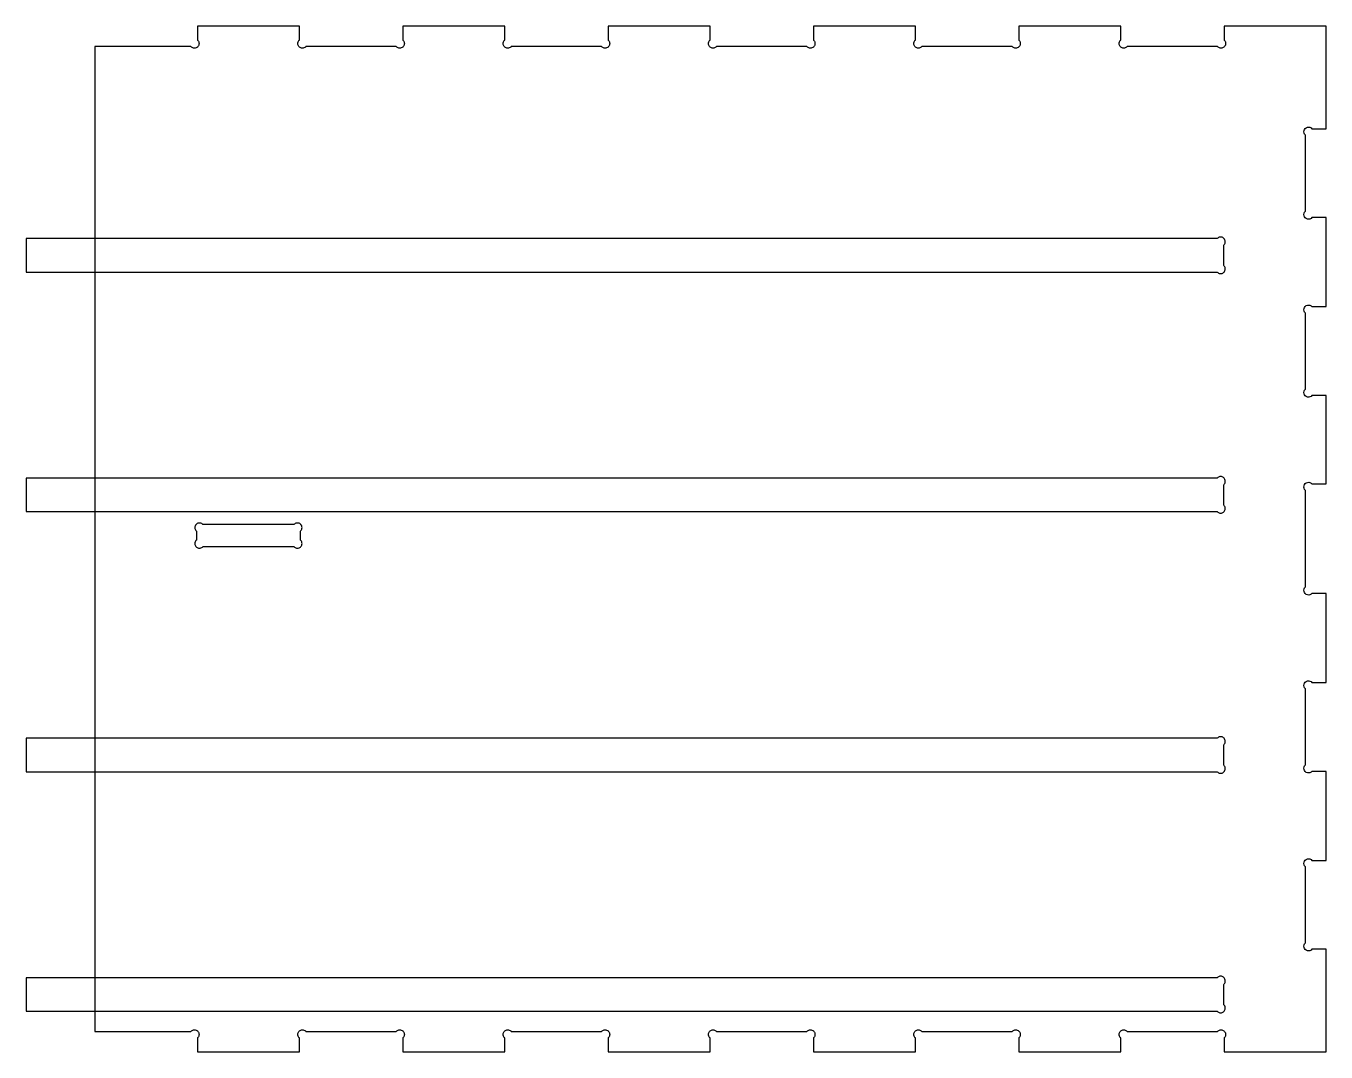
# Model space of a CAD drawing. Header units: millimetres. Extents: x 412 to 792, y 161 to 460.
import ezdxf

# ---------------------------------------------------------------- set-up
doc = ezdxf.new("R2010")
doc.units = ezdxf.units.MM

msp = doc.modelspace()

# ---------------------------------------------------------------- linework, layer by layer
at = {"layer": 'CUT', "color": 4}
msp.add_lwpolyline([(791.5188, 430.3425), (791.5188, 460.3425), (761.7188, 460.3425), (761.7188, 456.2465), (761.8808, 456.0795), (762.0128, 455.8865), (762.1088, 455.6745), (762.1668, 455.4485), (762.1848, 455.2165), (762.1628, 454.9845), (762.1018, 454.7595), (762.0028, 454.5485), (761.8688, 454.3575), (761.7038, 454.1925), (761.5128, 454.0585), (761.3018, 453.9595), (761.0768, 453.8985), (760.8448, 453.8765), (760.6128, 453.8945), (760.3868, 453.9525), (760.1748, 454.0485), (759.9818, 454.1805), (759.8148, 454.3425), (733.4228, 454.3425), (733.2558, 454.1805), (733.0628, 454.0485), (732.8508, 453.9525), (732.6248, 453.8945), (732.3928, 453.8765), (732.1608, 453.8985), (731.9358, 453.9595), (731.7248, 454.0585), (731.5338, 454.1925), (731.3688, 454.3575), (731.2348, 454.5485), (731.1358, 454.7595), (731.0748, 454.9845), (731.0528, 455.2165), (731.0708, 455.4485), (731.1288, 455.6745), (731.2248, 455.8865), (731.3568, 456.0795), (731.5188, 456.2465), (731.5188, 460.3425), (701.7188, 460.3425), (701.7188, 456.2465), (701.8808, 456.0795), (702.0128, 455.8865), (702.1088, 455.6745), (702.1668, 455.4485), (702.1848, 455.2165), (702.1628, 454.9845), (702.1018, 454.7595), (702.0028, 454.5485), (701.8688, 454.3575), (701.7038, 454.1925), (701.5128, 454.0585), (701.3018, 453.9595), (701.0768, 453.8985), (700.8448, 453.8765), (700.6128, 453.8945), (700.3868, 453.9525), (700.1748, 454.0485), (699.9818, 454.1805), (699.8148, 454.3425), (673.4228, 454.3425), (673.2558, 454.1805), (673.0628, 454.0485), (672.8508, 453.9525), (672.6248, 453.8945), (672.3928, 453.8765), (672.1608, 453.8985), (671.9358, 453.9595), (671.7248, 454.0585), (671.5338, 454.1925), (671.3688, 454.3575), (671.2348, 454.5485), (671.1358, 454.7595), (671.0748, 454.9845), (671.0528, 455.2165), (671.0708, 455.4485), (671.1288, 455.6745), (671.2248, 455.8865), (671.3568, 456.0795), (671.5188, 456.2465), (671.5188, 460.3425), (641.7188, 460.3425), (641.7188, 456.2465), (641.8808, 456.0795), (642.0128, 455.8865), (642.1088, 455.6745), (642.1668, 455.4485), (642.1848, 455.2165), (642.1628, 454.9845), (642.1018, 454.7595), (642.0028, 454.5485), (641.8688, 454.3575), (641.7038, 454.1925), (641.5128, 454.0585), (641.3018, 453.9595), (641.0768, 453.8985), (640.8448, 453.8765), (640.6128, 453.8945), (640.3868, 453.9525), (640.1748, 454.0485), (639.9818, 454.1805), (639.8148, 454.3425), (613.4228, 454.3425), (613.2558, 454.1805), (613.0628, 454.0485), (612.8508, 453.9525), (612.6248, 453.8945), (612.3928, 453.8765), (612.1608, 453.8985), (611.9358, 453.9595), (611.7248, 454.0585), (611.5338, 454.1925), (611.3688, 454.3575), (611.2348, 454.5485), (611.1358, 454.7595), (611.0748, 454.9845), (611.0528, 455.2165), (611.0708, 455.4485), (611.1288, 455.6745), (611.2248, 455.8865), (611.3568, 456.0795), (611.5188, 456.2465), (611.5188, 460.3425), (581.7188, 460.3425), (581.7188, 456.2465), (581.8808, 456.0795), (582.0128, 455.8865), (582.1088, 455.6745), (582.1668, 455.4485), (582.1848, 455.2165), (582.1628, 454.9845), (582.1018, 454.7595), (582.0028, 454.5485), (581.8688, 454.3575), (581.7038, 454.1925), (581.5128, 454.0585), (581.3018, 453.9595), (581.0768, 453.8985), (580.8448, 453.8765), (580.6128, 453.8945), (580.3868, 453.9525), (580.1748, 454.0485), (579.9818, 454.1805), (579.8148, 454.3425), (553.4228, 454.3425), (553.2558, 454.1805), (553.0628, 454.0485), (552.8508, 453.9525), (552.6248, 453.8945), (552.3928, 453.8765), (552.1608, 453.8985), (551.9358, 453.9595), (551.7248, 454.0585), (551.5338, 454.1925), (551.3688, 454.3575), (551.2348, 454.5485), (551.1358, 454.7595), (551.0748, 454.9845), (551.0528, 455.2165), (551.0708, 455.4485), (551.1288, 455.6745), (551.2248, 455.8865), (551.3568, 456.0795), (551.5188, 456.2465), (551.5188, 460.3425), (521.7188, 460.3425), (521.7188, 456.2465), (521.8808, 456.0795), (522.0128, 455.8865), (522.1088, 455.6745), (522.1668, 455.4485), (522.1848, 455.2165), (522.1628, 454.9845), (522.1018, 454.7595), (522.0028, 454.5485), (521.8688, 454.3575), (521.7038, 454.1925), (521.5128, 454.0585), (521.3018, 453.9595), (521.0768, 453.8985), (520.8448, 453.8765), (520.6128, 453.8945), (520.3868, 453.9525), (520.1748, 454.0485), (519.9818, 454.1805), (519.8148, 454.3425), (493.4228, 454.3425), (493.2558, 454.1805), (493.0628, 454.0485), (492.8508, 453.9525), (492.6248, 453.8945), (492.3928, 453.8765), (492.1608, 453.8985), (491.9358, 453.9595), (491.7248, 454.0585), (491.5338, 454.1925), (491.3688, 454.3575), (491.2348, 454.5485), (491.1358, 454.7595), (491.0748, 454.9845), (491.0528, 455.2165), (491.0708, 455.4485), (491.1288, 455.6745), (491.2248, 455.8865), (491.3568, 456.0795), (491.5188, 456.2465), (491.5188, 460.3425), (461.7188, 460.3425), (461.7188, 456.2465), (461.8808, 456.0795), (462.0128, 455.8865), (462.1088, 455.6745), (462.1668, 455.4485), (462.1848, 455.2165), (462.1628, 454.9845), (462.1018, 454.7595), (462.0028, 454.5485), (461.8688, 454.3575), (461.7038, 454.1925), (461.5128, 454.0585), (461.3018, 453.9595), (461.0768, 453.8985), (460.8448, 453.8765), (460.6128, 453.8945), (460.3868, 453.9525), (460.1748, 454.0485), (459.9818, 454.1805), (459.8148, 454.3425), (431.7188, 454.3425), (431.7188, 166.5425), (459.8148, 166.5425), (459.9818, 166.7045), (460.1748, 166.8365), (460.3868, 166.9325), (460.6128, 166.9905), (460.8448, 167.0085), (461.0768, 166.9865), (461.3018, 166.9255), (461.5128, 166.8265), (461.7038, 166.6925), (461.8688, 166.5275), (462.0028, 166.3365), (462.1018, 166.1255), (462.1628, 165.9005), (462.1848, 165.6685), (462.1668, 165.4365), (462.1088, 165.2105), (462.0128, 164.9985), (461.8808, 164.8055), (461.7188, 164.6385), (461.7188, 160.5425), (491.5188, 160.5425), (491.5188, 164.6385), (491.3568, 164.8055), (491.2248, 164.9985), (491.1288, 165.2105), (491.0708, 165.4365), (491.0528, 165.6685), (491.0748, 165.9005), (491.1358, 166.1255), (491.2348, 166.3365), (491.3688, 166.5275), (491.5338, 166.6925), (491.7248, 166.8265), (491.9358, 166.9255), (492.1608, 166.9865), (492.3928, 167.0085), (492.6248, 166.9905), (492.8508, 166.9325), (493.0628, 166.8365), (493.2558, 166.7045), (493.4228, 166.5425), (519.8148, 166.5425), (519.9818, 166.7045), (520.1748, 166.8365), (520.3868, 166.9325), (520.6128, 166.9905), (520.8448, 167.0085), (521.0768, 166.9865), (521.3018, 166.9255), (521.5128, 166.8265), (521.7038, 166.6925), (521.8688, 166.5275), (522.0028, 166.3365), (522.1018, 166.1255), (522.1628, 165.9005), (522.1848, 165.6685), (522.1668, 165.4365), (522.1088, 165.2105), (522.0128, 164.9985), (521.8808, 164.8055), (521.7188, 164.6385), (521.7188, 160.5425), (551.5188, 160.5425), (551.5188, 164.6385), (551.3568, 164.8055), (551.2248, 164.9985), (551.1288, 165.2105), (551.0708, 165.4365), (551.0528, 165.6685), (551.0748, 165.9005), (551.1358, 166.1255), (551.2348, 166.3365), (551.3688, 166.5275), (551.5338, 166.6925), (551.7248, 166.8265), (551.9358, 166.9255), (552.1608, 166.9865), (552.3928, 167.0085), (552.6248, 166.9905), (552.8508, 166.9325), (553.0628, 166.8365), (553.2558, 166.7045), (553.4228, 166.5425), (579.8148, 166.5425), (579.9818, 166.7045), (580.1748, 166.8365), (580.3868, 166.9325), (580.6128, 166.9905), (580.8448, 167.0085), (581.0768, 166.9865), (581.3018, 166.9255), (581.5128, 166.8265), (581.7038, 166.6925), (581.8688, 166.5275), (582.0028, 166.3365), (582.1018, 166.1255), (582.1628, 165.9005), (582.1848, 165.6685), (582.1668, 165.4365), (582.1088, 165.2105), (582.0128, 164.9985), (581.8808, 164.8055), (581.7188, 164.6385), (581.7188, 160.5425), (611.5188, 160.5425), (611.5188, 164.6385), (611.3568, 164.8055), (611.2248, 164.9985), (611.1288, 165.2105), (611.0708, 165.4365), (611.0528, 165.6685), (611.0748, 165.9005), (611.1358, 166.1255), (611.2348, 166.3365), (611.3688, 166.5275), (611.5338, 166.6925), (611.7248, 166.8265), (611.9358, 166.9255), (612.1608, 166.9865), (612.3928, 167.0085), (612.6248, 166.9905), (612.8508, 166.9325), (613.0628, 166.8365), (613.2558, 166.7045), (613.4228, 166.5425), (639.8148, 166.5425), (639.9818, 166.7045), (640.1748, 166.8365), (640.3868, 166.9325), (640.6128, 166.9905), (640.8448, 167.0085), (641.0768, 166.9865), (641.3018, 166.9255), (641.5128, 166.8265), (641.7038, 166.6925), (641.8688, 166.5275), (642.0028, 166.3365), (642.1018, 166.1255), (642.1628, 165.9005), (642.1848, 165.6685), (642.1668, 165.4365), (642.1088, 165.2105), (642.0128, 164.9985), (641.8808, 164.8055), (641.7188, 164.6385), (641.7188, 160.5425), (671.5188, 160.5425), (671.5188, 164.6385), (671.3568, 164.8055), (671.2248, 164.9985), (671.1288, 165.2105), (671.0708, 165.4365), (671.0528, 165.6685), (671.0748, 165.9005), (671.1358, 166.1255), (671.2348, 166.3365), (671.3688, 166.5275), (671.5338, 166.6925), (671.7248, 166.8265), (671.9358, 166.9255), (672.1608, 166.9865), (672.3928, 167.0085), (672.6248, 166.9905), (672.8508, 166.9325), (673.0628, 166.8365), (673.2558, 166.7045), (673.4228, 166.5425), (699.8148, 166.5425), (699.9818, 166.7045), (700.1748, 166.8365), (700.3868, 166.9325), (700.6128, 166.9905), (700.8448, 167.0085), (701.0768, 166.9865), (701.3018, 166.9255), (701.5128, 166.8265), (701.7038, 166.6925), (701.8688, 166.5275), (702.0028, 166.3365), (702.1018, 166.1255), (702.1628, 165.9005), (702.1848, 165.6685), (702.1668, 165.4365), (702.1088, 165.2105), (702.0128, 164.9985), (701.8808, 164.8055), (701.7188, 164.6385), (701.7188, 160.5425), (731.5188, 160.5425), (731.5188, 164.6385), (731.3568, 164.8055), (731.2248, 164.9985), (731.1288, 165.2105), (731.0708, 165.4365), (731.0528, 165.6685), (731.0748, 165.9005), (731.1358, 166.1255), (731.2348, 166.3365), (731.3688, 166.5275), (731.5338, 166.6925), (731.7248, 166.8265), (731.9358, 166.9255), (732.1608, 166.9865), (732.3928, 167.0085), (732.6248, 166.9905), (732.8508, 166.9325), (733.0628, 166.8365), (733.2558, 166.7045), (733.4228, 166.5425), (759.8148, 166.5425), (759.9818, 166.7045), (760.1748, 166.8365), (760.3868, 166.9325), (760.6128, 166.9905), (760.8448, 167.0085), (761.0768, 166.9865), (761.3018, 166.9255), (761.5128, 166.8265), (761.7038, 166.6925), (761.8688, 166.5275), (762.0028, 166.3365), (762.1018, 166.1255), (762.1628, 165.9005), (762.1848, 165.6685), (762.1668, 165.4365), (762.1088, 165.2105), (762.0128, 164.9985), (761.8808, 164.8055), (761.7188, 164.6385), (761.7188, 160.5425), (791.5188, 160.5425), (791.5188, 190.5425), (787.4228, 190.5425, -1.074656), (785.5188, 192.4465), (785.5188, 214.6385, -1.073432), (787.4261, 216.5425), (791.5188, 216.5425), (791.5188, 242.5425), (787.4228, 242.5425, -1.074656), (785.5188, 244.4465), (785.5188, 266.6385, -1.073432), (787.4261, 268.5425), (791.5188, 268.5425), (791.5188, 294.5425), (787.4228, 294.5425, -1.074656), (785.5188, 296.4465), (785.5188, 324.6385, -1.074591), (787.4261, 326.5425), (791.5188, 326.5425), (791.5188, 352.3425), (787.4228, 352.3425, -1.074656), (785.5188, 354.2465), (785.5188, 376.4385, -1.073432), (787.4261, 378.3425), (791.5188, 378.3425), (791.5188, 404.3425), (787.4228, 404.3425, -1.074656), (785.5188, 406.2465), (785.5188, 428.4385, -1.073432), (787.4261, 430.3425)], format="xyb", close=True, dxfattribs=at)
msp.add_lwpolyline([(491.8188, 310.1465), (491.8188, 312.7385), (491.9818, 312.9055), (492.1128, 313.0985), (492.2088, 313.3115), (492.2668, 313.5365), (492.2858, 313.7695), (492.2638, 314.0015), (492.2018, 314.2265), (492.1028, 314.4375), (491.9688, 314.6275), (491.8038, 314.7925), (491.6138, 314.9265), (491.4028, 315.0255), (491.1778, 315.0875), (490.9458, 315.1095), (490.7128, 315.0905), (490.4878, 315.0325), (490.2748, 314.9365), (490.0818, 314.8055), (489.9148, 314.6425), (463.3228, 314.6425), (463.1558, 314.8055), (462.9628, 314.9365), (462.7498, 315.0325), (462.5248, 315.0905), (462.2918, 315.1095), (462.0598, 315.0875), (461.8348, 315.0255), (461.6238, 314.9265), (461.4338, 314.7925), (461.2688, 314.6275), (461.1348, 314.4375), (461.0358, 314.2265), (460.9738, 314.0015), (460.9518, 313.7695), (460.9708, 313.5365), (461.0288, 313.3115), (461.1248, 313.0985), (461.2558, 312.9055), (461.4178, 312.7385), (461.4178, 310.1465), (461.2558, 309.9795), (461.1248, 309.7865), (461.0288, 309.5735), (460.9708, 309.3485), (460.9518, 309.1155), (460.9738, 308.8835), (461.0358, 308.6585), (461.1348, 308.4475), (461.2688, 308.2575), (461.4338, 308.0925), (461.6238, 307.9585), (461.8348, 307.8595), (462.0598, 307.7975), (462.2918, 307.7755), (462.5248, 307.7945), (462.7498, 307.8525), (462.9628, 307.9485), (463.1558, 308.0795), (463.3228, 308.2425), (489.9148, 308.2425), (490.0818, 308.0795), (490.2748, 307.9485), (490.4878, 307.8525), (490.7128, 307.7945), (490.9458, 307.7755), (491.1778, 307.7975), (491.4028, 307.8595), (491.6138, 307.9585), (491.8038, 308.0925), (491.9688, 308.2575), (492.1028, 308.4475), (492.2018, 308.6585), (492.2638, 308.8835), (492.2858, 309.1155), (492.2668, 309.3485), (492.2088, 309.5735), (492.1128, 309.7865), (491.9818, 309.9795)], close=True, dxfattribs=at)
at = {"layer": 'POCKET', "color": 2}
for points in [[(761.6188, 390.3465), (761.6188, 396.3115), (761.7808, 396.4785), (761.9128, 396.6715), (762.0088, 396.8835), (762.0668, 397.1095), (762.0848, 397.3415), (762.0628, 397.5735), (762.0018, 397.7985), (761.9028, 398.0095), (761.7688, 398.2005), (761.6038, 398.3655), (761.4128, 398.4995), (761.2018, 398.5985), (760.9768, 398.6595), (760.7448, 398.6815), (760.5128, 398.6635), (760.2868, 398.6055), (760.0748, 398.5095), (759.8818, 398.3775), (759.7148, 398.2155), (411.6188, 398.2155), (411.6188, 388.4425), (759.7148, 388.4425), (759.8818, 388.2805), (760.0748, 388.1485), (760.2868, 388.0525), (760.5128, 387.9945), (760.7448, 387.9765), (760.9768, 387.9985), (761.2018, 388.0595), (761.4128, 388.1585), (761.6038, 388.2925), (761.7688, 388.4575), (761.9028, 388.6485), (762.0018, 388.8595), (762.0628, 389.0845), (762.0848, 389.3165), (762.0668, 389.5485), (762.0088, 389.7745), (761.9128, 389.9865), (761.7808, 390.1795)], [(761.6188, 320.3465), (761.6188, 326.3115), (761.7808, 326.4785), (761.9128, 326.6715), (762.0088, 326.8835), (762.0668, 327.1095), (762.0848, 327.3415), (762.0628, 327.5735), (762.0018, 327.7985), (761.9028, 328.0095), (761.7688, 328.2005), (761.6038, 328.3655), (761.4128, 328.4995), (761.2018, 328.5985), (760.9768, 328.6595), (760.7448, 328.6815), (760.5128, 328.6635), (760.2868, 328.6055), (760.0748, 328.5095), (759.8818, 328.3775), (759.7148, 328.2155), (411.6188, 328.2155), (411.6188, 318.4425), (759.7148, 318.4425), (759.8818, 318.2805), (760.0748, 318.1485), (760.2868, 318.0525), (760.5128, 317.9945), (760.7448, 317.9765), (760.9768, 317.9985), (761.2018, 318.0595), (761.4128, 318.1585), (761.6038, 318.2925), (761.7688, 318.4575), (761.9028, 318.6485), (762.0018, 318.8595), (762.0628, 319.0845), (762.0848, 319.3165), (762.0668, 319.5485), (762.0088, 319.7745), (761.9128, 319.9865), (761.7808, 320.1795)], [(761.6188, 244.3465), (761.6188, 250.3115), (761.7808, 250.4785), (761.9128, 250.6715), (762.0088, 250.8835), (762.0668, 251.1095), (762.0848, 251.3415), (762.0628, 251.5735), (762.0018, 251.7985), (761.9028, 252.0095), (761.7688, 252.2005), (761.6038, 252.3655), (761.4128, 252.4995), (761.2018, 252.5985), (760.9768, 252.6595), (760.7448, 252.6815), (760.5128, 252.6635), (760.2868, 252.6055), (760.0748, 252.5095), (759.8818, 252.3775), (759.7148, 252.2155), (411.6188, 252.2155), (411.6188, 242.4425), (759.7148, 242.4425), (759.8818, 242.2805), (760.0748, 242.1485), (760.2868, 242.0525), (760.5128, 241.9945), (760.7448, 241.9765), (760.9768, 241.9985), (761.2018, 242.0595), (761.4128, 242.1585), (761.6038, 242.2925), (761.7688, 242.4575), (761.9028, 242.6485), (762.0018, 242.8595), (762.0628, 243.0845), (762.0848, 243.3165), (762.0668, 243.5485), (762.0088, 243.7745), (761.9128, 243.9865), (761.7808, 244.1795)], [(761.6188, 174.3465), (761.6188, 180.3115), (761.7808, 180.4785), (761.9128, 180.6715), (762.0088, 180.8835), (762.0668, 181.1095), (762.0848, 181.3415), (762.0628, 181.5735), (762.0018, 181.7985), (761.9028, 182.0095), (761.7688, 182.2005), (761.6038, 182.3655), (761.4128, 182.4995), (761.2018, 182.5985), (760.9768, 182.6595), (760.7448, 182.6815), (760.5128, 182.6635), (760.2868, 182.6055), (760.0748, 182.5095), (759.8818, 182.3775), (759.7148, 182.2155), (411.6188, 182.2155), (411.6188, 172.4425), (759.7148, 172.4425), (759.8818, 172.2805), (760.0748, 172.1485), (760.2868, 172.0525), (760.5128, 171.9945), (760.7448, 171.9765), (760.9768, 171.9985), (761.2018, 172.0595), (761.4128, 172.1585), (761.6038, 172.2925), (761.7688, 172.4575), (761.9028, 172.6485), (762.0018, 172.8595), (762.0628, 173.0845), (762.0848, 173.3165), (762.0668, 173.5485), (762.0088, 173.7745), (761.9128, 173.9865), (761.7808, 174.1795)]]:
    msp.add_lwpolyline(points, close=True, dxfattribs=at)

doc.saveas('drawing.dxf')
